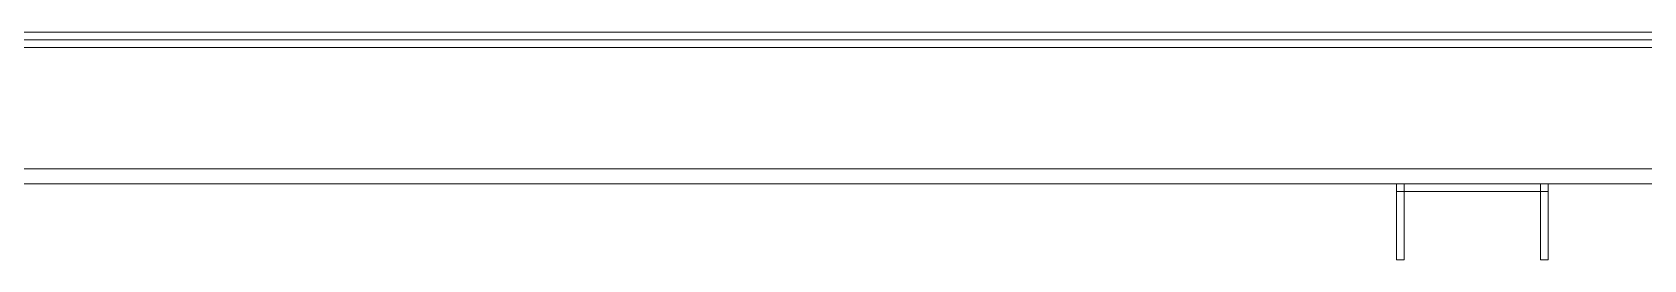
# Model space of a CAD drawing. Header units: millimetres. Extents: x 27531 to 32481, y 14140 to 19587.
# Drawn here: x 28366.6 to 28784, y 15439 to 15497.9 of the extents above; entities that cross this region are included whole.
import ezdxf

# ---------------------------------------------------------------- set-up
doc = ezdxf.new("R2010")
doc.units = ezdxf.units.MM
doc.header["$LTSCALE"] = 3
doc.layers.add('Warstwa 1', color=7, linetype='Continuous')

# ---------------------------------------------------------------- blocks, each defined once
blk = doc.blocks.new('ad')
at = {"layer": 'Warstwa 1', "color": 7, "lineweight": 18}
for points in [[(-18972.88, 39860.69), (-17401.8, 39860.69)], [(-18972.88, 39860.69), (-17401.8, 39860.69)], [(-18972.88, 39860.69), (-17401.8, 39860.69)], [(-18972.88, 39860.69), (-17401.8, 39860.69)], [(-18972.88, 39860.69), (-17401.8, 39860.69)], [(-18972.88, 39860.69), (-17401.8, 39860.69)], [(-18972.88, 39860.69), (-17401.8, 39860.69)], [(-18972.88, 39860.69), (-17401.8, 39860.69)], [(-18972.88, 39860.69), (-17401.8, 39860.69)], [(-18972.88, 39860.69), (-17401.8, 39860.69)], [(-18972.88, 39860.69), (-17401.8, 39860.69)], [(-18972.88, 39860.69), (-17401.8, 39860.69)], [(-17401.8, 39860.69), (-18972.88, 39860.69)], [(-17401.8, 39860.69), (-18972.88, 39860.69)], [(-17401.8, 39860.69), (-18972.88, 39860.69)], [(-17401.8, 39860.69), (-18972.88, 39860.69)], [(-17401.8, 39858.73), (-18972.88, 39858.73)], [(-17401.8, 39858.73), (-18972.88, 39858.73)], [(-17401.8, 39858.73), (-18972.88, 39858.73)], [(-17401.8, 39858.73), (-18972.88, 39858.73)], [(-18972.88, 39856.77), (-17401.8, 39856.77)], [(-18972.88, 39856.77), (-17401.8, 39856.77)], [(-18972.88, 39856.77), (-17401.8, 39856.77)], [(-18972.88, 39856.77), (-17401.8, 39856.77)], [(-18972.88, 39856.77), (-17401.8, 39856.77)], [(-18972.88, 39856.77), (-17401.8, 39856.77)], [(-18972.88, 39856.77), (-17401.8, 39856.77)], [(-18972.88, 39856.77), (-17401.8, 39856.77)], [(-18972.88, 39856.77), (-17401.8, 39856.77)], [(-18972.88, 39856.77), (-17401.8, 39856.77)], [(-18972.88, 39856.77), (-17401.8, 39856.77)], [(-18972.88, 39856.77), (-17401.8, 39856.77)], [(-18972.88, 39825.34), (-17401.8, 39825.34)], [(-18972.88, 39821.42), (-17401.8, 39821.42)], [(-18206.98, 39821.42), (-18206.98, 39821.42)], [(-18206.98, 39819.45), (-18206.98, 39821.42)], [(-18206.98, 39819.45), (-18206.98, 39821.42)], [(-18206.98, 39821.42), (-18205.02, 39821.42)], [(-18206.98, 39821.42), (-18205.02, 39821.42)], [(-18206.98, 39821.42), (-18206.98, 39821.42)], [(-18167.7, 39821.42), (-18206.98, 39821.42)], [(-18167.7, 39821.42), (-18206.98, 39821.42)], [(-18206.98, 39819.45), (-18206.98, 39821.42)], [(-18206.98, 39819.45), (-18206.98, 39821.42)], [(-18206.98, 39821.42), (-18205.02, 39821.42)], [(-18206.98, 39819.45), (-18206.98, 39821.42)], [(-18206.98, 39821.42), (-18206.98, 39821.42)], [(-18206.98, 39821.42), (-18205.02, 39821.42)], [(-18206.98, 39819.45), (-18206.98, 39821.42)], [(-18206.98, 39821.42), (-18206.98, 39821.42)], [(-18167.7, 39821.42), (-18206.98, 39821.42)], [(-18167.7, 39821.42), (-18206.98, 39821.42)], [(-18206.98, 39819.45), (-18206.98, 39821.42)], [(-18206.98, 39819.45), (-18206.98, 39821.42)], [(-18206.98, 39819.45), (-18205.02, 39819.45)], [(-18206.98, 39819.45), (-18205.02, 39819.45)], [(-18167.7, 39819.45), (-18206.98, 39819.45)], [(-18206.98, 39819.45), (-18206.98, 39819.45)], [(-18167.7, 39819.45), (-18206.98, 39819.45)], [(-18206.98, 39819.45), (-18205.02, 39819.45)], [(-18206.98, 39819.45), (-18205.02, 39819.45)], [(-18167.7, 39819.45), (-18206.98, 39819.45)], [(-18206.98, 39819.45), (-18206.98, 39819.45)], [(-18167.7, 39819.45), (-18206.98, 39819.45)], [(-18205.02, 39819.45), (-18205.02, 39821.42)], [(-18205.02, 39819.45), (-18205.02, 39821.42)], [(-18205.02, 39821.42), (-18205.02, 39821.42)], [(-18205.02, 39821.42), (-18205.02, 39821.42)], [(-18205.02, 39819.45), (-18205.02, 39821.42)], [(-18205.02, 39819.45), (-18205.02, 39821.42)], [(-18169.67, 39821.42), (-18167.7, 39821.42)], [(-18169.67, 39819.45), (-18169.67, 39821.42)], [(-18169.67, 39821.42), (-18169.67, 39821.42)], [(-18169.67, 39819.45), (-18169.67, 39821.42)], [(-18169.67, 39821.42), (-18167.7, 39821.42)], [(-18169.67, 39821.42), (-18167.7, 39821.42)], [(-18169.67, 39819.45), (-18169.67, 39821.42)], [(-18169.67, 39821.42), (-18169.67, 39821.42)], [(-18169.67, 39821.42), (-18167.7, 39821.42)], [(-18169.67, 39819.45), (-18169.67, 39821.42)], [(-18169.67, 39819.45), (-18167.7, 39819.45)], [(-18169.67, 39819.45), (-18167.7, 39819.45)], [(-18169.67, 39819.45), (-18167.7, 39819.45)], [(-18169.67, 39819.45), (-18167.7, 39819.45)], [(-18167.7, 39819.45), (-18167.7, 39821.42)], [(-18167.7, 39819.45), (-18167.7, 39821.42)], [(-18167.7, 39821.42), (-18167.7, 39821.42)], [(-18167.7, 39821.42), (-18167.7, 39821.42)], [(-18167.7, 39819.45), (-18167.7, 39821.42)], [(-18167.7, 39819.45), (-18167.7, 39821.42)], [(-18167.7, 39821.42), (-18167.7, 39821.42)], [(-18167.7, 39819.45), (-18167.7, 39821.42)], [(-18167.7, 39819.45), (-18167.7, 39821.42)], [(-18167.7, 39821.42), (-18167.7, 39821.42)], [(-18167.7, 39819.45), (-18167.7, 39821.42)], [(-18167.7, 39819.45), (-18167.7, 39821.42)], [(-18167.7, 39819.45), (-18167.7, 39819.45)], [(-18167.7, 39819.45), (-18167.7, 39819.45)], [(-18206.98, 39801.78), (-18205.02, 39801.78)], [(-18206.98, 39801.78), (-18205.02, 39801.78)], [(-18206.98, 39801.78), (-18206.98, 39801.78)], [(-18206.98, 39801.78), (-18205.02, 39801.78)], [(-18206.98, 39801.78), (-18205.02, 39801.78)], [(-18206.98, 39801.78), (-18206.98, 39801.78)], [(-18205.02, 39801.78), (-18205.02, 39801.78)], [(-18205.02, 39801.78), (-18205.02, 39801.78)], [(-18169.67, 39801.78), (-18169.67, 39801.78)], [(-18169.67, 39801.78), (-18167.7, 39801.78)], [(-18169.67, 39801.78), (-18167.7, 39801.78)], [(-18169.67, 39801.78), (-18167.7, 39801.78)], [(-18169.67, 39801.78), (-18167.7, 39801.78)], [(-18169.67, 39801.78), (-18169.67, 39801.78)], [(-18167.7, 39801.78), (-18167.7, 39801.78)], [(-18167.7, 39801.78), (-18167.7, 39801.78)]]:
    blk.add_lwpolyline(points, dxfattribs=at)
for points in [[(-17401.8, 39860.69), (-17925.49, 39860.69), (-18449.19, 39860.69), (-18972.88, 39860.69)], [(-17401.8, 39860.69), (-17925.49, 39860.69), (-18449.19, 39860.69), (-18972.88, 39860.69)], [(-17401.8, 39860.69), (-17925.49, 39860.69), (-18449.19, 39860.69), (-18972.88, 39860.69)], [(-17401.8, 39860.69), (-17925.49, 39860.69), (-18449.19, 39860.69), (-18972.88, 39860.69)], [(-18972.88, 39821.42), (-18449.19, 39821.42), (-17925.49, 39821.42), (-17401.8, 39821.42)], [(-18972.88, 39821.42), (-18449.19, 39821.42), (-17925.49, 39821.42), (-17401.8, 39821.42)], [(-18972.88, 39821.42), (-18449.19, 39821.42), (-17925.49, 39821.42), (-17401.8, 39821.42)], [(-18972.88, 39821.42), (-18449.19, 39821.42), (-17925.49, 39821.42), (-17401.8, 39821.42)], [(-18972.88, 39821.42), (-18449.19, 39821.42), (-17925.49, 39821.42), (-17401.8, 39821.42)], [(-18972.88, 39821.42), (-18449.19, 39821.42), (-17925.49, 39821.42), (-17401.8, 39821.42)], [(-18972.88, 39821.42), (-18449.19, 39821.42), (-17925.49, 39821.42), (-17401.8, 39821.42)], [(-18972.88, 39821.42), (-18449.19, 39821.42), (-17925.49, 39821.42), (-17401.8, 39821.42)], [(-18972.88, 39821.42), (-18449.19, 39821.42), (-17925.49, 39821.42), (-17401.8, 39821.42)], [(-18972.88, 39821.42), (-18449.19, 39821.42), (-17925.49, 39821.42), (-17401.8, 39821.42)], [(-18972.88, 39821.42), (-18449.19, 39821.42), (-17925.49, 39821.42), (-17401.8, 39821.42)], [(-17401.8, 39821.42), (-17925.49, 39821.42), (-18449.19, 39821.42), (-18972.88, 39821.42)], [(-17401.8, 39821.42), (-17925.49, 39821.42), (-18449.19, 39821.42), (-18972.88, 39821.42)], [(-17401.8, 39821.42), (-17925.49, 39821.42), (-18449.19, 39821.42), (-18972.88, 39821.42)], [(-17401.8, 39821.42), (-17925.49, 39821.42), (-18449.19, 39821.42), (-18972.88, 39821.42)], [(-17401.8, 39821.42), (-17925.49, 39821.42), (-18449.19, 39821.42), (-18972.88, 39821.42)], [(-17401.8, 39821.42), (-17925.49, 39821.42), (-18449.19, 39821.42), (-18972.88, 39821.42)], [(-17401.8, 39821.42), (-17925.49, 39821.42), (-18449.19, 39821.42), (-18972.88, 39821.42)], [(-17401.8, 39821.42), (-17925.49, 39821.42), (-18449.19, 39821.42), (-18972.88, 39821.42)]]:
    blk.add_open_spline(points, degree=3, dxfattribs=at)
for points in [[(-18206.98, 39819.45), (-18206.98, 39818.62), (-18206.98, 39817.71), (-18206.98, 39816.89), (-18206.98, 39816.05), (-18206.98, 39815.17), (-18206.98, 39814.36), (-18206.98, 39813.54), (-18206.98, 39812.71), (-18206.98, 39811.94), (-18206.98, 39811.17), (-18206.98, 39810.4), (-18206.98, 39809.69), (-18206.98, 39808.98), (-18206.98, 39808.29), (-18206.98, 39807.66), (-18206.98, 39807.02), (-18206.98, 39806.42), (-18206.98, 39805.88), (-18206.98, 39805.33), (-18206.98, 39804.83), (-18206.98, 39804.38), (-18206.98, 39803.93), (-18206.98, 39803.55), (-18206.98, 39803.21), (-18206.98, 39802.87), (-18206.98, 39802.6), (-18206.98, 39802.38), (-18206.98, 39802.23), (-18206.98, 39802.11), (-18206.98, 39802.02), (-18206.98, 39801.96), (-18206.98, 39801.91), (-18206.98, 39801.87), (-18206.98, 39801.81), (-18206.98, 39801.78), (-18206.98, 39801.78)], [(-18206.98, 39801.78), (-18206.98, 39801.78), (-18206.98, 39801.84), (-18206.98, 39801.97), (-18206.98, 39802.09), (-18206.98, 39802.28), (-18206.98, 39802.53), (-18206.98, 39802.77), (-18206.98, 39803.09), (-18206.98, 39803.45), (-18206.98, 39803.82), (-18206.98, 39804.25), (-18206.98, 39804.72), (-18206.98, 39805.19), (-18206.98, 39805.72), (-18206.98, 39806.29), (-18206.98, 39806.86), (-18206.98, 39807.48), (-18206.98, 39808.14), (-18206.98, 39808.8), (-18206.98, 39809.48), (-18206.98, 39810.22), (-18206.98, 39810.95), (-18206.98, 39811.69), (-18206.98, 39812.48), (-18206.98, 39813.28), (-18206.98, 39814.06), (-18206.98, 39814.89), (-18206.98, 39815.44), (-18206.98, 39815.98), (-18206.98, 39816.55), (-18206.98, 39816.92), (-18206.98, 39817.29), (-18206.98, 39817.67), (-18206.98, 39818.27), (-18206.98, 39818.85), (-18206.98, 39819.45)], [(-18206.98, 39801.78), (-18206.98, 39801.78), (-18206.98, 39801.84), (-18206.98, 39801.97), (-18206.98, 39802.09), (-18206.98, 39802.28), (-18206.98, 39802.53), (-18206.98, 39802.77), (-18206.98, 39803.09), (-18206.98, 39803.45), (-18206.98, 39803.82), (-18206.98, 39804.25), (-18206.98, 39804.72), (-18206.98, 39805.19), (-18206.98, 39805.72), (-18206.98, 39806.29), (-18206.98, 39806.86), (-18206.98, 39807.48), (-18206.98, 39808.14), (-18206.98, 39808.8), (-18206.98, 39809.48), (-18206.98, 39810.22), (-18206.98, 39810.95), (-18206.98, 39811.69), (-18206.98, 39812.48), (-18206.98, 39813.28), (-18206.98, 39814.06), (-18206.98, 39814.89), (-18206.98, 39815.44), (-18206.98, 39815.98), (-18206.98, 39816.55), (-18206.98, 39816.92), (-18206.98, 39817.29), (-18206.98, 39817.67), (-18206.98, 39818.27), (-18206.98, 39818.85), (-18206.98, 39819.45)], [(-18206.98, 39819.45), (-18206.98, 39818.62), (-18206.98, 39817.71), (-18206.98, 39816.89), (-18206.98, 39816.05), (-18206.98, 39815.17), (-18206.98, 39814.36), (-18206.98, 39813.54), (-18206.98, 39812.71), (-18206.98, 39811.94), (-18206.98, 39811.17), (-18206.98, 39810.4), (-18206.98, 39809.69), (-18206.98, 39808.98), (-18206.98, 39808.29), (-18206.98, 39807.66), (-18206.98, 39807.02), (-18206.98, 39806.42), (-18206.98, 39805.88), (-18206.98, 39805.33), (-18206.98, 39804.83), (-18206.98, 39804.38), (-18206.98, 39803.93), (-18206.98, 39803.55), (-18206.98, 39803.21), (-18206.98, 39802.87), (-18206.98, 39802.6), (-18206.98, 39802.38), (-18206.98, 39802.23), (-18206.98, 39802.11), (-18206.98, 39802.02), (-18206.98, 39801.96), (-18206.98, 39801.91), (-18206.98, 39801.87), (-18206.98, 39801.81), (-18206.98, 39801.78), (-18206.98, 39801.78)], [(-18205.02, 39801.78), (-18205.02, 39801.78), (-18205.02, 39801.84), (-18205.02, 39801.97), (-18205.02, 39802.09), (-18205.02, 39802.28), (-18205.02, 39802.53), (-18205.02, 39802.77), (-18205.02, 39803.09), (-18205.02, 39803.45), (-18205.02, 39803.82), (-18205.02, 39804.25), (-18205.02, 39804.72), (-18205.02, 39805.19), (-18205.02, 39805.72), (-18205.02, 39806.29), (-18205.02, 39806.86), (-18205.02, 39807.48), (-18205.02, 39808.14), (-18205.02, 39808.8), (-18205.02, 39809.48), (-18205.02, 39810.22), (-18205.02, 39810.95), (-18205.02, 39811.69), (-18205.02, 39812.48), (-18205.02, 39813.28), (-18205.02, 39814.06), (-18205.02, 39814.89), (-18205.02, 39815.44), (-18205.02, 39815.98), (-18205.02, 39816.55), (-18205.02, 39816.92), (-18205.02, 39817.29), (-18205.02, 39817.67), (-18205.02, 39818.27), (-18205.02, 39818.85), (-18205.02, 39819.45)], [(-18205.02, 39819.45), (-18205.02, 39818.62), (-18205.02, 39817.71), (-18205.02, 39816.89), (-18205.02, 39816.05), (-18205.02, 39815.17), (-18205.02, 39814.36), (-18205.02, 39813.54), (-18205.02, 39812.71), (-18205.02, 39811.94), (-18205.02, 39811.17), (-18205.02, 39810.4), (-18205.02, 39809.69), (-18205.02, 39808.98), (-18205.02, 39808.29), (-18205.02, 39807.66), (-18205.02, 39807.02), (-18205.02, 39806.42), (-18205.02, 39805.88), (-18205.02, 39805.33), (-18205.02, 39804.83), (-18205.02, 39804.38), (-18205.02, 39803.93), (-18205.02, 39803.55), (-18205.02, 39803.21), (-18205.02, 39802.87), (-18205.02, 39802.6), (-18205.02, 39802.38), (-18205.02, 39802.23), (-18205.02, 39802.11), (-18205.02, 39802.02), (-18205.02, 39801.96), (-18205.02, 39801.91), (-18205.02, 39801.87), (-18205.02, 39801.81), (-18205.02, 39801.78), (-18205.02, 39801.78)], [(-18205.02, 39819.45), (-18205.02, 39818.62), (-18205.02, 39817.71), (-18205.02, 39816.89), (-18205.02, 39816.05), (-18205.02, 39815.17), (-18205.02, 39814.36), (-18205.02, 39813.54), (-18205.02, 39812.71), (-18205.02, 39811.94), (-18205.02, 39811.17), (-18205.02, 39810.4), (-18205.02, 39809.69), (-18205.02, 39808.98), (-18205.02, 39808.29), (-18205.02, 39807.66), (-18205.02, 39807.02), (-18205.02, 39806.42), (-18205.02, 39805.88), (-18205.02, 39805.33), (-18205.02, 39804.83), (-18205.02, 39804.38), (-18205.02, 39803.93), (-18205.02, 39803.55), (-18205.02, 39803.21), (-18205.02, 39802.87), (-18205.02, 39802.6), (-18205.02, 39802.38), (-18205.02, 39802.23), (-18205.02, 39802.11), (-18205.02, 39802.02), (-18205.02, 39801.96), (-18205.02, 39801.91), (-18205.02, 39801.87), (-18205.02, 39801.81), (-18205.02, 39801.78), (-18205.02, 39801.78)], [(-18205.02, 39801.78), (-18205.02, 39801.78), (-18205.02, 39801.84), (-18205.02, 39801.97), (-18205.02, 39802.09), (-18205.02, 39802.28), (-18205.02, 39802.53), (-18205.02, 39802.77), (-18205.02, 39803.09), (-18205.02, 39803.45), (-18205.02, 39803.82), (-18205.02, 39804.25), (-18205.02, 39804.72), (-18205.02, 39805.19), (-18205.02, 39805.72), (-18205.02, 39806.29), (-18205.02, 39806.86), (-18205.02, 39807.48), (-18205.02, 39808.14), (-18205.02, 39808.8), (-18205.02, 39809.48), (-18205.02, 39810.22), (-18205.02, 39810.95), (-18205.02, 39811.69), (-18205.02, 39812.48), (-18205.02, 39813.28), (-18205.02, 39814.06), (-18205.02, 39814.89), (-18205.02, 39815.44), (-18205.02, 39815.98), (-18205.02, 39816.55), (-18205.02, 39816.92), (-18205.02, 39817.29), (-18205.02, 39817.67), (-18205.02, 39818.27), (-18205.02, 39818.85), (-18205.02, 39819.45)], [(-18169.67, 39819.45), (-18169.67, 39818.62), (-18169.67, 39817.71), (-18169.67, 39816.89), (-18169.67, 39816.05), (-18169.67, 39815.17), (-18169.67, 39814.36), (-18169.67, 39813.54), (-18169.67, 39812.71), (-18169.67, 39811.94), (-18169.67, 39811.17), (-18169.67, 39810.4), (-18169.67, 39809.69), (-18169.67, 39808.98), (-18169.67, 39808.29), (-18169.67, 39807.66), (-18169.67, 39807.02), (-18169.67, 39806.42), (-18169.67, 39805.88), (-18169.67, 39805.33), (-18169.67, 39804.83), (-18169.67, 39804.38), (-18169.67, 39803.93), (-18169.67, 39803.55), (-18169.67, 39803.21), (-18169.67, 39802.87), (-18169.67, 39802.6), (-18169.67, 39802.38), (-18169.67, 39802.23), (-18169.67, 39802.11), (-18169.67, 39802.02), (-18169.67, 39801.96), (-18169.67, 39801.91), (-18169.67, 39801.87), (-18169.67, 39801.81), (-18169.67, 39801.78), (-18169.67, 39801.78)], [(-18169.67, 39801.78), (-18169.67, 39801.78), (-18169.67, 39801.84), (-18169.67, 39801.97), (-18169.67, 39802.09), (-18169.67, 39802.28), (-18169.67, 39802.53), (-18169.67, 39802.77), (-18169.67, 39803.09), (-18169.67, 39803.45), (-18169.67, 39803.82), (-18169.67, 39804.25), (-18169.67, 39804.72), (-18169.67, 39805.19), (-18169.67, 39805.72), (-18169.67, 39806.29), (-18169.67, 39806.86), (-18169.67, 39807.48), (-18169.67, 39808.14), (-18169.67, 39808.8), (-18169.67, 39809.48), (-18169.67, 39810.22), (-18169.67, 39810.95), (-18169.67, 39811.69), (-18169.67, 39812.48), (-18169.67, 39813.28), (-18169.67, 39814.06), (-18169.67, 39814.89), (-18169.67, 39815.44), (-18169.67, 39815.98), (-18169.67, 39816.55), (-18169.67, 39816.92), (-18169.67, 39817.29), (-18169.67, 39817.67), (-18169.67, 39818.27), (-18169.67, 39818.85), (-18169.67, 39819.45)], [(-18169.67, 39801.78), (-18169.67, 39801.78), (-18169.67, 39801.84), (-18169.67, 39801.97), (-18169.67, 39802.09), (-18169.67, 39802.28), (-18169.67, 39802.53), (-18169.67, 39802.77), (-18169.67, 39803.09), (-18169.67, 39803.45), (-18169.67, 39803.82), (-18169.67, 39804.25), (-18169.67, 39804.72), (-18169.67, 39805.19), (-18169.67, 39805.72), (-18169.67, 39806.29), (-18169.67, 39806.86), (-18169.67, 39807.48), (-18169.67, 39808.14), (-18169.67, 39808.8), (-18169.67, 39809.48), (-18169.67, 39810.22), (-18169.67, 39810.95), (-18169.67, 39811.69), (-18169.67, 39812.48), (-18169.67, 39813.28), (-18169.67, 39814.06), (-18169.67, 39814.89), (-18169.67, 39815.44), (-18169.67, 39815.98), (-18169.67, 39816.55), (-18169.67, 39816.92), (-18169.67, 39817.29), (-18169.67, 39817.67), (-18169.67, 39818.27), (-18169.67, 39818.85), (-18169.67, 39819.45)], [(-18169.67, 39819.45), (-18169.67, 39818.62), (-18169.67, 39817.71), (-18169.67, 39816.89), (-18169.67, 39816.05), (-18169.67, 39815.17), (-18169.67, 39814.36), (-18169.67, 39813.54), (-18169.67, 39812.71), (-18169.67, 39811.94), (-18169.67, 39811.17), (-18169.67, 39810.4), (-18169.67, 39809.69), (-18169.67, 39808.98), (-18169.67, 39808.29), (-18169.67, 39807.66), (-18169.67, 39807.02), (-18169.67, 39806.42), (-18169.67, 39805.88), (-18169.67, 39805.33), (-18169.67, 39804.83), (-18169.67, 39804.38), (-18169.67, 39803.93), (-18169.67, 39803.55), (-18169.67, 39803.21), (-18169.67, 39802.87), (-18169.67, 39802.6), (-18169.67, 39802.38), (-18169.67, 39802.23), (-18169.67, 39802.11), (-18169.67, 39802.02), (-18169.67, 39801.96), (-18169.67, 39801.91), (-18169.67, 39801.87), (-18169.67, 39801.81), (-18169.67, 39801.78), (-18169.67, 39801.78)], [(-18167.7, 39801.78), (-18167.7, 39801.78), (-18167.7, 39801.84), (-18167.7, 39801.97), (-18167.7, 39802.09), (-18167.7, 39802.28), (-18167.7, 39802.53), (-18167.7, 39802.77), (-18167.7, 39803.09), (-18167.7, 39803.45), (-18167.7, 39803.82), (-18167.7, 39804.25), (-18167.7, 39804.72), (-18167.7, 39805.19), (-18167.7, 39805.72), (-18167.7, 39806.29), (-18167.7, 39806.86), (-18167.7, 39807.48), (-18167.7, 39808.14), (-18167.7, 39808.8), (-18167.7, 39809.48), (-18167.7, 39810.22), (-18167.7, 39810.95), (-18167.7, 39811.69), (-18167.7, 39812.48), (-18167.7, 39813.28), (-18167.7, 39814.06), (-18167.7, 39814.89), (-18167.7, 39815.44), (-18167.7, 39815.98), (-18167.7, 39816.55), (-18167.7, 39816.92), (-18167.7, 39817.29), (-18167.7, 39817.67), (-18167.7, 39818.27), (-18167.7, 39818.85), (-18167.7, 39819.45)], [(-18167.7, 39819.45), (-18167.7, 39818.62), (-18167.7, 39817.71), (-18167.7, 39816.89), (-18167.7, 39816.05), (-18167.7, 39815.17), (-18167.7, 39814.36), (-18167.7, 39813.54), (-18167.7, 39812.71), (-18167.7, 39811.94), (-18167.7, 39811.17), (-18167.7, 39810.4), (-18167.7, 39809.69), (-18167.7, 39808.98), (-18167.7, 39808.29), (-18167.7, 39807.66), (-18167.7, 39807.02), (-18167.7, 39806.42), (-18167.7, 39805.88), (-18167.7, 39805.33), (-18167.7, 39804.83), (-18167.7, 39804.38), (-18167.7, 39803.93), (-18167.7, 39803.55), (-18167.7, 39803.21), (-18167.7, 39802.87), (-18167.7, 39802.6), (-18167.7, 39802.38), (-18167.7, 39802.23), (-18167.7, 39802.11), (-18167.7, 39802.02), (-18167.7, 39801.96), (-18167.7, 39801.91), (-18167.7, 39801.87), (-18167.7, 39801.81), (-18167.7, 39801.78), (-18167.7, 39801.78)], [(-18167.7, 39819.45), (-18167.7, 39818.62), (-18167.7, 39817.71), (-18167.7, 39816.89), (-18167.7, 39816.05), (-18167.7, 39815.17), (-18167.7, 39814.36), (-18167.7, 39813.54), (-18167.7, 39812.71), (-18167.7, 39811.94), (-18167.7, 39811.17), (-18167.7, 39810.4), (-18167.7, 39809.69), (-18167.7, 39808.98), (-18167.7, 39808.29), (-18167.7, 39807.66), (-18167.7, 39807.02), (-18167.7, 39806.42), (-18167.7, 39805.88), (-18167.7, 39805.33), (-18167.7, 39804.83), (-18167.7, 39804.38), (-18167.7, 39803.93), (-18167.7, 39803.55), (-18167.7, 39803.21), (-18167.7, 39802.87), (-18167.7, 39802.6), (-18167.7, 39802.38), (-18167.7, 39802.23), (-18167.7, 39802.11), (-18167.7, 39802.02), (-18167.7, 39801.96), (-18167.7, 39801.91), (-18167.7, 39801.87), (-18167.7, 39801.81), (-18167.7, 39801.78), (-18167.7, 39801.78)], [(-18167.7, 39801.78), (-18167.7, 39801.78), (-18167.7, 39801.84), (-18167.7, 39801.97), (-18167.7, 39802.09), (-18167.7, 39802.28), (-18167.7, 39802.53), (-18167.7, 39802.77), (-18167.7, 39803.09), (-18167.7, 39803.45), (-18167.7, 39803.82), (-18167.7, 39804.25), (-18167.7, 39804.72), (-18167.7, 39805.19), (-18167.7, 39805.72), (-18167.7, 39806.29), (-18167.7, 39806.86), (-18167.7, 39807.48), (-18167.7, 39808.14), (-18167.7, 39808.8), (-18167.7, 39809.48), (-18167.7, 39810.22), (-18167.7, 39810.95), (-18167.7, 39811.69), (-18167.7, 39812.48), (-18167.7, 39813.28), (-18167.7, 39814.06), (-18167.7, 39814.89), (-18167.7, 39815.44), (-18167.7, 39815.98), (-18167.7, 39816.55), (-18167.7, 39816.92), (-18167.7, 39817.29), (-18167.7, 39817.67), (-18167.7, 39818.27), (-18167.7, 39818.85), (-18167.7, 39819.45)]]:
    blk.add_open_spline(points, degree=3, knots=[0, 0, 0, 0, 1, 1, 1, 2, 2, 2, 3, 3, 3, 4, 4, 4, 5, 5, 5, 6, 6, 6, 7, 7, 7, 8, 8, 8, 9, 9, 9, 10, 10, 10, 11, 11, 11, 12, 12, 12, 12], dxfattribs=at)

msp = doc.modelspace()

# ---------------------------------------------------------------- block references
msp.add_blockref('ad', (46926.97, -24362.75))

doc.saveas('drawing.dxf')
